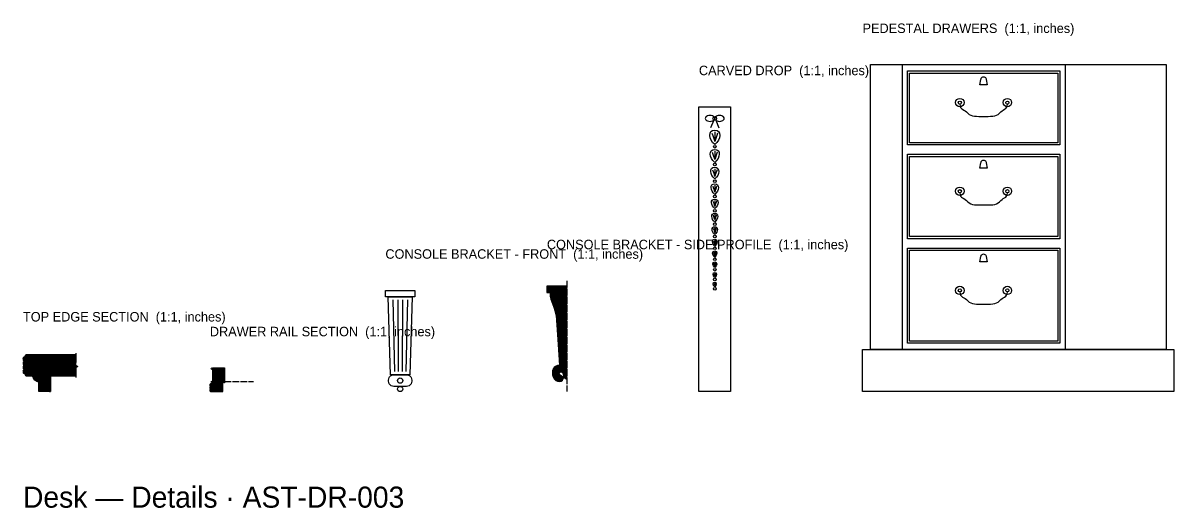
# Model space of a CAD drawing. Header units: inches. Extents: x 0 to 158, y -9 to 33.
# Drawn here: x 0 to 85.8, y -8.7 to 27.5 of the extents above; entities that cross this region are included whole.
import ezdxf

# ---------------------------------------------------------------- set-up
doc = ezdxf.new("R2010")
doc.units = ezdxf.units.IN
doc.header["$MEASUREMENT"] = 0
doc.linetypes.add('DASHED', pattern=[0.6, 0.5, -0.1])
for name, color, linetype in [('Carved drop', 7, 'Continuous'), ('Console bracket - front', 7, 'Continuous'), ('Console bracket - side profile', 7, 'Continuous'), ('Console bracket - side profile hatch', 8, 'Continuous'), ('Drawer rail section', 7, 'Continuous'), ('Drawer rail section hatch', 8, 'Continuous'), ('Pedestal drawers', 7, 'Continuous'), ('Top edge section', 7, 'Continuous'), ('Top edge section hatch', 8, 'Continuous')]:
    doc.layers.add(name, color=color, linetype=linetype)

msp = doc.modelspace()

# ---------------------------------------------------------------- hatches: boundary and pattern name
at = {"layer": 'Console bracket - side profile hatch'}
h = msp.add_hatch(dxfattribs=at)
h.set_pattern_fill('ANSI31', scale=0.1574803)
h.paths.add_polyline_path([(40.571, 7.874), (39.075, 7.874), (39.075, 7.402), (39.311, 7.402), (39.328, 7.133), (39.374, 6.906), (39.518, 6.506), (39.599, 6.298), (39.676, 6.062), (39.741, 5.779), (39.765, 5.615), (39.783, 5.433), (40.02, 1.969), (39.857, 1.947), (39.724, 1.889), (39.621, 1.798), (39.547, 1.683), (39.503, 1.549), (39.488, 1.404), (39.503, 1.253), (39.547, 1.102), (39.626, 0.947), (39.737, 0.838), (39.866, 0.774), (40, 0.758), (40.127, 0.789), (40.234, 0.87), (40.275, 0.929), (40.307, 1), (40.328, 1.084), (40.335, 1.181), (40.321, 1.288), (40.284, 1.372), (40.231, 1.432), (40.167, 1.467), (40.1, 1.476), (40.036, 1.458), (39.98, 1.413), (39.941, 1.339), (40.571, 0.945), (40.571, 7.874)])
at = {"layer": 'Drawer rail section hatch'}
h = msp.add_hatch(dxfattribs=at)
h.set_pattern_fill('ANSI31', scale=0.1574803)
h.paths.add_polyline_path([(14.154, 1.772), (15.02, 1.772), (15.02, 0.669), (14.154, 0.669), (14.154, 1.772)])
h = msp.add_hatch(dxfattribs=at)
h.set_pattern_fill('ANSI31', scale=0.1574803)
h.paths.add_polyline_path([(14.035, 0.591), (14.023, 0.59), (14.01, 0.587), (13.998, 0.583), (13.986, 0.577), (13.975, 0.57), (13.966, 0.562), (13.957, 0.552), (13.95, 0.541), (13.944, 0.53), (13.94, 0.518), (13.938, 0.505), (13.937, 0.492), (13.938, 0.479), (13.94, 0.467), (13.944, 0.454), (13.95, 0.443), (13.957, 0.432), (13.966, 0.423), (13.975, 0.414), (13.986, 0.407), (13.998, 0.401), (14.01, 0.397), (14.023, 0.395), (14.035, 0.394), (14.023, 0.393), (14.01, 0.39), (13.998, 0.386), (13.986, 0.381), (13.975, 0.373), (13.966, 0.365), (13.957, 0.355), (13.95, 0.344), (13.944, 0.333), (13.94, 0.321), (13.938, 0.308), (13.937, 0.295), (13.938, 0.282), (13.94, 0.27), (13.944, 0.258), (13.95, 0.246), (13.957, 0.235), (13.966, 0.226), (13.975, 0.217), (13.986, 0.21), (13.998, 0.204), (14.01, 0.2), (14.023, 0.198), (14.035, 0.197), (14.023, 0.196), (14.01, 0.193), (13.998, 0.189), (13.986, 0.184), (13.975, 0.176), (13.966, 0.168), (13.957, 0.158), (13.95, 0.148), (13.944, 0.136), (13.94, 0.124), (13.938, 0.111), (13.937, 0.098), (13.938, 0.086), (13.94, 0.073), (13.944, 0.061), (13.95, 0.049), (13.957, 0.038), (13.966, 0.029), (13.975, 0.02), (13.986, 0.013), (13.998, 0.007), (14.01, 0.003), (14.023, 0.001), (14.035, 0), (14.902, 0), (14.902, 0.591), (14.035, 0.591)])
at = {"layer": 'Top edge section hatch'}
h = msp.add_hatch(dxfattribs=at)
h.set_pattern_fill('ANSI31', scale=0.15748)
h.paths.add_polyline_path([(3.937, 2.756), (0.236, 2.756), (0.202, 2.751), (0.177, 2.736), (0.162, 2.712), (0.157, 2.677), (0.157, 2.598), (0.137, 2.597), (0.117, 2.593), (0.097, 2.586), (0.079, 2.577), (0.062, 2.566), (0.046, 2.552), (0.033, 2.537), (0.021, 2.52), (0.012, 2.501), (0.005, 2.482), (0.001, 2.462), (0, 2.441), (0.001, 2.42), (0.005, 2.4), (0.012, 2.381), (0.021, 2.362), (0.033, 2.345), (0.046, 2.33), (0.062, 2.316), (0.079, 2.305), (0.097, 2.295), (0.117, 2.289), (0.137, 2.285), (0.157, 2.283), (0.137, 2.282), (0.117, 2.278), (0.097, 2.271), (0.079, 2.262), (0.062, 2.251), (0.046, 2.237), (0.033, 2.222), (0.021, 2.205), (0.012, 2.186), (0.005, 2.167), (0.001, 2.147), (0, 2.126), (0.001, 2.105), (0.005, 2.085), (0.012, 2.066), (0.021, 2.047), (0.033, 2.03), (0.046, 2.015), (0.062, 2.001), (0.079, 1.99), (0.097, 1.98), (0.117, 1.974), (0.137, 1.97), (0.157, 1.969), (0.137, 1.967), (0.117, 1.963), (0.097, 1.957), (0.079, 1.947), (0.062, 1.936), (0.046, 1.922), (0.033, 1.907), (0.021, 1.89), (0.012, 1.871), (0.005, 1.852), (0.001, 1.832), (0, 1.811), (0.001, 1.79), (0.005, 1.77), (0.012, 1.751), (0.021, 1.732), (0.033, 1.715), (0.046, 1.7), (0.062, 1.686), (0.079, 1.675), (0.097, 1.666), (0.117, 1.659), (0.137, 1.655), (0.157, 1.654), (0.137, 1.652), (0.117, 1.648), (0.097, 1.642), (0.079, 1.632), (0.062, 1.621), (0.046, 1.607), (0.033, 1.592), (0.021, 1.575), (0.012, 1.556), (0.005, 1.537), (0.001, 1.517), (0, 1.496), (0.001, 1.475), (0.005, 1.455), (0.012, 1.436), (0.021, 1.417), (0.033, 1.4), (0.046, 1.385), (0.062, 1.371), (0.079, 1.36), (0.097, 1.351), (0.117, 1.344), (0.137, 1.34), (0.157, 1.339), (0.157, 1.26), (0.162, 1.225), (0.177, 1.201), (0.202, 1.186), (0.236, 1.181), (3.937, 1.181)])
h = msp.add_hatch(dxfattribs=at)
h.set_pattern_fill('ANSI31', scale=0.15748)
h.paths.add_polyline_path([(0.709, 1.181), (1.181, 1.181), (1.181, 0.709), (1.019, 0.768), (0.886, 0.866), (0.782, 1.004), (0.709, 1.181)])
h = msp.add_hatch(dxfattribs=at)
h.set_pattern_fill('ANSI31', scale=0.15748)
h.paths.add_polyline_path([(1.181, 1.181), (2.047, 1.181), (2.047, 0), (1.181, 0), (1.181, 1.181)])

# ---------------------------------------------------------------- linework, layer by layer
at = {"layer": 'Carved drop'}
for points in [[(50.413, 21.26), (52.776, 21.26), (52.776, 0), (50.413, 0), (50.413, 21.26)], [(51.516, 20.276), (51.28, 19.685)], [(51.673, 20.276), (51.909, 19.685)], [(51.594, 19.386), (51.594, 18.677)], [(51.594, 17.959), (51.594, 17.321)], [(51.594, 16.64), (51.594, 16.066)], [(51.594, 15.417), (51.594, 14.9)], [(51.594, 14.28), (51.594, 13.815)], [(51.594, 13.222), (51.594, 12.804)], [(51.594, 12.235), (51.594, 11.858)], [(51.594, 11.311), (51.594, 10.972)], [(51.594, 10.443), (51.594, 10.138)], [(51.594, 9.627), (51.594, 9.353)], [(51.594, 8.857), (51.594, 8.61)], [(51.594, 8.129), (51.594, 7.907)]]:
    msp.add_lwpolyline(points, dxfattribs=at)
for centre, radius in [((51.594, 20.394), 0.138), ((51.594, 18.283), 0.0984), ((51.594, 16.951), 0.0984), ((51.594, 15.717), 0.0984), ((51.594, 14.57), 0.0984), ((51.594, 13.503), 0.0984), ((51.594, 12.507), 0.0984), ((51.594, 11.575), 0.0984), ((51.594, 10.701), 0.0984), ((51.594, 9.879), 0.0984), ((51.594, 9.104), 0.0984), ((51.594, 8.371), 0.0984), ((51.594, 7.675), 0.0984)]:
    msp.add_circle(centre, radius, dxfattribs=at)
for points in [[(51.594, 20.394), (51.594, 20.356), (51.578, 20.318), (51.547, 20.285), (51.516, 20.253), (51.471, 20.225), (51.417, 20.206), (51.363, 20.187), (51.302, 20.177), (51.24, 20.177), (51.178, 20.177), (51.117, 20.187), (51.063, 20.206), (51.009, 20.225), (50.964, 20.253), (50.933, 20.285), (50.902, 20.318), (50.886, 20.356), (50.886, 20.394), (50.886, 20.432), (50.902, 20.469), (50.933, 20.502), (50.964, 20.535), (51.009, 20.562), (51.063, 20.581), (51.117, 20.6), (51.178, 20.61), (51.24, 20.61), (51.302, 20.61), (51.363, 20.6), (51.417, 20.581), (51.471, 20.562), (51.516, 20.535), (51.547, 20.502), (51.578, 20.469), (51.594, 20.432), (51.594, 20.394)], [(52.303, 20.394), (52.303, 20.356), (52.287, 20.318), (52.256, 20.285), (52.225, 20.253), (52.18, 20.225), (52.126, 20.206), (52.072, 20.187), (52.011, 20.177), (51.949, 20.177), (51.887, 20.177), (51.826, 20.187), (51.772, 20.206), (51.718, 20.225), (51.673, 20.253), (51.642, 20.285), (51.611, 20.318), (51.594, 20.356), (51.594, 20.394), (51.594, 20.432), (51.611, 20.469), (51.642, 20.502), (51.673, 20.535), (51.718, 20.562), (51.772, 20.581), (51.826, 20.6), (51.887, 20.61), (51.949, 20.61), (52.011, 20.61), (52.072, 20.6), (52.126, 20.581), (52.18, 20.562), (52.225, 20.535), (52.256, 20.502), (52.287, 20.469), (52.303, 20.432), (52.303, 20.394)]]:
    msp.add_open_spline(points, degree=3, knots=[0, 0, 0, 0, 1, 1, 1, 2, 2, 2, 3, 3, 3, 4, 4, 4, 5, 5, 5, 6, 6, 6, 7, 7, 7, 8, 8, 8, 9, 9, 9, 10, 10, 10, 11, 11, 11, 12, 12, 12, 12], dxfattribs=at)
for points in [[(51.594, 18.441), (51.122, 18.819), (51.075, 19.528), (51.594, 19.528)], [(51.387, 19.291), (51.462, 19.071), (51.531, 18.866), (51.594, 18.677)], [(51.594, 19.528), (52.114, 19.528), (52.067, 18.819), (51.594, 18.441)], [(51.802, 19.291), (51.727, 19.071), (51.657, 18.866), (51.594, 18.677)], [(51.594, 17.109), (51.169, 17.449), (51.127, 18.087), (51.594, 18.087)], [(51.594, 18.087), (52.062, 18.087), (52.02, 17.449), (51.594, 17.109)], [(51.407, 17.874), (51.475, 17.676), (51.538, 17.491), (51.594, 17.321)], [(51.782, 17.874), (51.714, 17.676), (51.651, 17.491), (51.594, 17.321)], [(51.594, 15.874), (51.212, 16.18), (51.174, 16.754), (51.594, 16.754)], [(51.426, 16.563), (51.487, 16.384), (51.543, 16.219), (51.594, 16.066)], [(51.594, 16.754), (52.015, 16.754), (51.977, 16.18), (51.594, 15.874)], [(51.763, 16.563), (51.702, 16.384), (51.646, 16.219), (51.594, 16.066)], [(51.594, 14.728), (51.25, 15.003), (51.216, 15.52), (51.594, 15.52)], [(51.594, 15.52), (51.973, 15.52), (51.939, 15.003), (51.594, 14.728)], [(51.443, 15.348), (51.498, 15.187), (51.549, 15.038), (51.594, 14.9)], [(51.746, 15.348), (51.691, 15.187), (51.64, 15.038), (51.594, 14.9)], [(51.594, 13.66), (51.285, 13.908), (51.254, 14.373), (51.594, 14.373)], [(51.458, 14.218), (51.508, 14.074), (51.553, 13.939), (51.594, 13.815)], [(51.594, 14.373), (51.935, 14.373), (51.904, 13.908), (51.594, 13.66)], [(51.731, 14.218), (51.681, 14.074), (51.636, 13.939), (51.594, 13.815)], [(51.594, 12.664), (51.316, 12.888), (51.288, 13.306), (51.594, 13.306)], [(51.472, 13.167), (51.516, 13.036), (51.557, 12.916), (51.594, 12.804)], [(51.594, 13.306), (51.901, 13.306), (51.873, 12.888), (51.594, 12.664)], [(51.717, 13.167), (51.673, 13.036), (51.632, 12.916), (51.594, 12.804)], [(51.594, 11.733), (51.343, 11.934), (51.318, 12.31), (51.594, 12.31)], [(51.484, 12.185), (51.524, 12.067), (51.561, 11.959), (51.594, 11.858)], [(51.594, 12.31), (51.871, 12.31), (51.846, 11.934), (51.594, 11.733)], [(51.705, 12.185), (51.665, 12.067), (51.628, 11.959), (51.594, 11.858)], [(51.594, 10.859), (51.369, 11.039), (51.346, 11.378), (51.594, 11.378)], [(51.495, 11.265), (51.531, 11.16), (51.564, 11.062), (51.594, 10.972)], [(51.594, 11.378), (51.843, 11.378), (51.82, 11.039), (51.594, 10.859)], [(51.694, 11.265), (51.658, 11.16), (51.625, 11.062), (51.594, 10.972)], [(51.594, 10.037), (51.391, 10.199), (51.371, 10.504), (51.594, 10.504)], [(51.505, 10.403), (51.538, 10.308), (51.567, 10.22), (51.594, 10.138)], [(51.594, 10.504), (51.818, 10.504), (51.798, 10.199), (51.594, 10.037)], [(51.684, 10.403), (51.651, 10.308), (51.622, 10.22), (51.594, 10.138)], [(51.594, 9.261), (51.411, 9.408), (51.393, 9.682), (51.594, 9.682)], [(51.514, 9.591), (51.543, 9.505), (51.57, 9.426), (51.594, 9.353)], [(51.594, 9.682), (51.796, 9.682), (51.778, 9.408), (51.594, 9.261)], [(51.675, 9.591), (51.646, 9.505), (51.619, 9.426), (51.594, 9.353)], [(51.594, 8.528), (51.43, 8.66), (51.413, 8.907), (51.594, 8.907)], [(51.522, 8.825), (51.548, 8.748), (51.573, 8.676), (51.594, 8.61)], [(51.594, 8.907), (51.776, 8.907), (51.759, 8.66), (51.594, 8.528)], [(51.667, 8.825), (51.641, 8.748), (51.616, 8.676), (51.594, 8.61)], [(51.594, 7.833), (51.446, 7.951), (51.431, 8.174), (51.594, 8.174)], [(51.529, 8.1), (51.553, 8.03), (51.575, 7.966), (51.594, 7.907)], [(51.594, 8.174), (51.758, 8.174), (51.743, 7.951), (51.594, 7.833)], [(51.66, 8.1), (51.636, 8.03), (51.614, 7.966), (51.594, 7.907)]]:
    msp.add_open_spline(points, degree=3, dxfattribs=at)
at = {"layer": 'Console bracket - front'}
for p, q in [((27.587, 6.85), (27.705, 1.496)), ((27.949, 6.85), (27.988, 1.496)), ((28.311, 6.85), (28.272, 1.496)), ((28.673, 6.85), (28.555, 1.496))]:
    msp.add_line(p, q, dxfattribs=at)
for points in [[(27.028, 7.559), (29.232, 7.559), (29.232, 7.087), (27.028, 7.087), (27.028, 7.559)], [(27.224, 7.087), (29.035, 7.087), (28.839, 1.26), (27.421, 1.26), (27.224, 7.087)], [(27.264, 0.787), (27.264, 0.866)], [(27.657, 1.26), (28.602, 1.26)], [(28.996, 0.866), (28.996, 0.787)], [(28.602, 0.394), (27.657, 0.394)]]:
    msp.add_lwpolyline(points, dxfattribs=at)
for centre in [(28.13, 0.827), (28.13, 0.197)]:
    msp.add_circle(centre, 0.197, dxfattribs=at)
for points in [[(27.264, 0.866), (27.264, 0.935), (27.282, 1.003), (27.317, 1.063), (27.351, 1.123), (27.401, 1.173), (27.461, 1.207), (27.52, 1.242), (27.588, 1.26), (27.657, 1.26)], [(28.602, 1.26), (28.671, 1.26), (28.739, 1.242), (28.799, 1.207), (28.859, 1.173), (28.909, 1.123), (28.943, 1.063), (28.978, 1.003), (28.996, 0.935), (28.996, 0.866)], [(27.657, 0.394), (27.588, 0.394), (27.52, 0.412), (27.461, 0.446), (27.401, 0.481), (27.351, 0.531), (27.317, 0.591), (27.282, 0.65), (27.264, 0.718), (27.264, 0.787)], [(28.996, 0.787), (28.996, 0.718), (28.978, 0.65), (28.943, 0.591), (28.909, 0.531), (28.859, 0.481), (28.799, 0.446), (28.739, 0.412), (28.671, 0.394), (28.602, 0.394)]]:
    msp.add_open_spline(points, degree=3, knots=[0, 0, 0, 0, 1, 1, 1, 2, 2, 2, 3, 3, 3, 3], dxfattribs=at)
at = {"layer": 'Console bracket - side profile', "linetype": 'DASHED'}
msp.add_line((40.571, 8.268), (40.571, 0), dxfattribs=at)
at = {"layer": 'Console bracket - side profile'}
for points in [[(40.571, 7.874), (39.075, 7.874), (39.075, 7.402), (39.311, 7.402)], [(39.941, 1.339), (40.571, 0.945), (40.571, 7.874)], [(39.783, 5.433), (40.02, 1.969)], [(39.941, 5.433), (40.114, 2.047)], [(40.098, 5.433), (40.209, 2.047)], [(40.256, 5.433), (40.303, 2.047)]]:
    msp.add_lwpolyline(points, dxfattribs=at)
for points in [[(39.311, 7.402), (39.311, 6.614), (39.705, 6.457), (39.783, 5.433)], [(39.469, 7.323), (39.469, 6.614), (39.862, 6.457), (39.941, 5.433)], [(39.626, 7.323), (39.626, 6.614), (40.02, 6.457), (40.098, 5.433)], [(39.783, 7.323), (39.783, 6.614), (40.177, 6.457), (40.256, 5.433)], [(40.02, 1.969), (39.547, 1.969), (39.39, 1.496), (39.547, 1.102)]]:
    msp.add_open_spline(points, degree=3, dxfattribs=at)
msp.add_open_spline([(39.547, 1.102), (39.705, 0.63), (40.335, 0.63), (40.335, 1.181), (40.335, 1.496), (40.02, 1.575), (39.941, 1.339)], degree=3, knots=[0, 0, 0, 0, 1, 1, 1, 2, 2, 2, 2], dxfattribs=at)
at = {"layer": 'Drawer rail section'}
for points in [[(14.154, 1.772), (15.02, 1.772), (15.02, 0.669), (14.154, 0.669), (14.154, 1.772)], [(14.035, 0), (14.902, 0), (14.902, 0.591), (14.035, 0.591)]]:
    msp.add_lwpolyline(points, dxfattribs=at)
at = {"layer": 'Drawer rail section', "linetype": 'DASHED'}
msp.add_lwpolyline([(15.02, 0.748), (17.185, 0.748)], dxfattribs=at)
at = {"layer": 'Drawer rail section'}
for centre in [(14.094, 1.713), (14.094, 0.728)]:
    msp.add_circle(centre, 0.0591, dxfattribs=at)
for points in [[(14.035, 0.591), (14.018, 0.591), (14.001, 0.586), (13.986, 0.577), (13.971, 0.569), (13.959, 0.556), (13.95, 0.541), (13.942, 0.526), (13.937, 0.509), (13.937, 0.492), (13.937, 0.475), (13.942, 0.458), (13.95, 0.443), (13.959, 0.428), (13.971, 0.416), (13.986, 0.407), (14.001, 0.398), (14.018, 0.394), (14.035, 0.394)], [(14.035, 0.394), (14.018, 0.394), (14.001, 0.389), (13.986, 0.381), (13.971, 0.372), (13.959, 0.359), (13.95, 0.344), (13.942, 0.33), (13.937, 0.313), (13.937, 0.295), (13.937, 0.278), (13.942, 0.261), (13.95, 0.246), (13.959, 0.231), (13.971, 0.219), (13.986, 0.21), (14.001, 0.201), (14.018, 0.197), (14.035, 0.197)], [(14.035, 0.197), (14.018, 0.197), (14.001, 0.192), (13.986, 0.184), (13.971, 0.175), (13.959, 0.163), (13.95, 0.148), (13.942, 0.133), (13.937, 0.116), (13.937, 0.098), (13.937, 0.081), (13.942, 0.064), (13.95, 0.049), (13.959, 0.034), (13.971, 0.022), (13.986, 0.013), (14.001, 0.005), (14.018, 0), (14.035, 0)]]:
    msp.add_open_spline(points, degree=3, knots=[0, 0, 0, 0, 1, 1, 1, 2, 2, 2, 3, 3, 3, 4, 4, 4, 5, 5, 5, 6, 6, 6, 6], dxfattribs=at)
at = {"layer": 'Pedestal drawers'}
for p, q in [((65.571, 24.409), (65.571, 3.15)), ((77.722, 24.409), (77.722, 3.15))]:
    msp.add_line(p, q, dxfattribs=at)
for points in [[(63.209, 24.409), (85.256, 24.409), (85.256, 3.15), (63.209, 3.15), (63.209, 24.409)], [(65.965, 23.937), (77.329, 23.937), (77.329, 18.425), (65.965, 18.425), (65.965, 23.937)], [(66.122, 23.78), (77.171, 23.78), (77.171, 18.583), (66.122, 18.583), (66.122, 23.78)], [(71.844, 23.307), (71.922, 22.913), (71.371, 22.913), (71.45, 23.307)], [(65.965, 17.717), (77.329, 17.717), (77.329, 11.417), (65.965, 11.417), (65.965, 17.717)], [(66.122, 17.559), (77.171, 17.559), (77.171, 11.575), (66.122, 11.575), (66.122, 17.559)], [(71.844, 17.087), (71.922, 16.693), (71.371, 16.693), (71.45, 17.087)], [(65.965, 10.709), (77.329, 10.709), (77.329, 3.622), (65.965, 3.622), (65.965, 10.709)], [(66.122, 10.551), (77.171, 10.551), (77.171, 3.78), (66.122, 3.78), (66.122, 10.551)], [(71.844, 10.079), (71.922, 9.685), (71.371, 9.685), (71.45, 10.079)], [(62.618, 3.15), (85.846, 3.15), (85.846, 0), (62.618, 0), (62.618, 3.15)]]:
    msp.add_lwpolyline(points, dxfattribs=at)
for centre, radius in [((69.875, 21.575), 0.315), ((69.875, 21.575), 0.118), ((73.418, 21.575), 0.315), ((73.418, 21.575), 0.118), ((69.875, 14.961), 0.315), ((69.875, 14.961), 0.118), ((73.418, 14.961), 0.315), ((73.418, 14.961), 0.118), ((69.875, 7.559), 0.315), ((73.418, 7.559), 0.315), ((69.875, 7.559), 0.118), ((73.418, 7.559), 0.118)]:
    msp.add_circle(centre, radius, dxfattribs=at)
for points, knots in [([(71.45, 23.307), (71.45, 23.342), (71.459, 23.376), (71.476, 23.406), (71.494, 23.435), (71.519, 23.46), (71.548, 23.478), (71.578, 23.495), (71.612, 23.504), (71.647, 23.504), (71.681, 23.504), (71.715, 23.495), (71.745, 23.478), (71.775, 23.46), (71.8, 23.435), (71.817, 23.406), (71.835, 23.376), (71.844, 23.342), (71.844, 23.307)], [0, 0, 0, 0, 1, 1, 1, 2, 2, 2, 3, 3, 3, 4, 4, 4, 5, 5, 5, 6, 6, 6, 6]), ([(70.466, 20.787), (70.702, 20.512), (71.174, 20.551), (71.647, 20.551), (72.119, 20.551), (72.592, 20.512), (72.828, 20.787)], [0, 0, 0, 0, 1, 1, 1, 2, 2, 2, 2]), ([(71.45, 17.087), (71.45, 17.121), (71.459, 17.155), (71.476, 17.185), (71.494, 17.215), (71.519, 17.24), (71.548, 17.257), (71.578, 17.274), (71.612, 17.283), (71.647, 17.283), (71.681, 17.283), (71.715, 17.274), (71.745, 17.257), (71.775, 17.24), (71.8, 17.215), (71.817, 17.185), (71.835, 17.155), (71.844, 17.121), (71.844, 17.087)], [0, 0, 0, 0, 1, 1, 1, 2, 2, 2, 3, 3, 3, 4, 4, 4, 5, 5, 5, 6, 6, 6, 6]), ([(70.466, 14.173), (70.702, 13.898), (71.174, 13.937), (71.647, 13.937), (72.119, 13.937), (72.592, 13.898), (72.828, 14.173)], [0, 0, 0, 0, 1, 1, 1, 2, 2, 2, 2]), ([(71.45, 10.079), (71.45, 10.113), (71.459, 10.147), (71.476, 10.177), (71.494, 10.207), (71.519, 10.232), (71.548, 10.249), (71.578, 10.266), (71.612, 10.276), (71.647, 10.276), (71.681, 10.276), (71.715, 10.266), (71.745, 10.249), (71.775, 10.232), (71.8, 10.207), (71.817, 10.177), (71.835, 10.147), (71.844, 10.113), (71.844, 10.079)], [0, 0, 0, 0, 1, 1, 1, 2, 2, 2, 3, 3, 3, 4, 4, 4, 5, 5, 5, 6, 6, 6, 6]), ([(70.466, 6.772), (70.702, 6.496), (71.174, 6.535), (71.647, 6.535), (72.119, 6.535), (72.592, 6.496), (72.828, 6.772)], [0, 0, 0, 0, 1, 1, 1, 2, 2, 2, 2])]:
    msp.add_open_spline(points, degree=3, knots=knots, dxfattribs=at)
for points in [[(69.875, 21.457), (69.875, 21.024), (70.229, 21.102), (70.466, 20.787)], [(72.828, 20.787), (73.064, 21.102), (73.418, 21.024), (73.418, 21.457)], [(69.875, 14.843), (69.875, 14.409), (70.229, 14.488), (70.466, 14.173)], [(72.828, 14.173), (73.064, 14.488), (73.418, 14.409), (73.418, 14.843)], [(69.875, 7.441), (69.875, 7.008), (70.229, 7.087), (70.466, 6.772)], [(72.828, 6.772), (73.064, 7.087), (73.418, 7.008), (73.418, 7.441)]]:
    msp.add_open_spline(points, degree=3, dxfattribs=at)
at = {"layer": 'Top edge section'}
for points in [[(0.157, 2.677), (0.157, 2.598)], [(3.937, 2.756), (0.236, 2.756)], [(3.937, 2.874), (3.937, 2.165), (3.78, 2.047), (4.094, 1.89), (3.937, 1.772), (3.937, 1.063)], [(0.157, 1.339), (0.157, 1.26)], [(0.236, 1.181), (3.937, 1.181)], [(0.709, 1.181), (1.181, 1.181), (1.181, 0.709)], [(1.181, 1.181), (2.047, 1.181), (2.047, 0), (1.181, 0), (1.181, 1.181)]]:
    msp.add_lwpolyline(points, dxfattribs=at)
for points in [[(0.157, 2.598), (0.13, 2.598), (0.103, 2.591), (0.079, 2.577), (0.055, 2.564), (0.035, 2.544), (0.021, 2.52), (0.007, 2.496), (0, 2.469), (0, 2.441), (0, 2.413), (0.007, 2.386), (0.021, 2.362), (0.035, 2.338), (0.055, 2.318), (0.079, 2.305), (0.103, 2.291), (0.13, 2.283), (0.157, 2.283)], [(0.157, 2.283), (0.13, 2.283), (0.103, 2.276), (0.079, 2.262), (0.055, 2.249), (0.035, 2.229), (0.021, 2.205), (0.007, 2.181), (0, 2.154), (0, 2.126), (0, 2.098), (0.007, 2.071), (0.021, 2.047), (0.035, 2.023), (0.055, 2.003), (0.079, 1.99), (0.103, 1.976), (0.13, 1.969), (0.157, 1.969)], [(0.157, 1.969), (0.13, 1.969), (0.103, 1.961), (0.079, 1.947), (0.055, 1.934), (0.035, 1.914), (0.021, 1.89), (0.007, 1.866), (0, 1.839), (0, 1.811), (0, 1.783), (0.007, 1.756), (0.021, 1.732), (0.035, 1.708), (0.055, 1.688), (0.079, 1.675), (0.103, 1.661), (0.13, 1.654), (0.157, 1.654)], [(0.157, 1.654), (0.13, 1.654), (0.103, 1.646), (0.079, 1.632), (0.055, 1.619), (0.035, 1.599), (0.021, 1.575), (0.007, 1.551), (0, 1.524), (0, 1.496), (0, 1.468), (0.007, 1.441), (0.021, 1.417), (0.035, 1.393), (0.055, 1.374), (0.079, 1.36), (0.103, 1.346), (0.13, 1.339), (0.157, 1.339)]]:
    msp.add_open_spline(points, degree=3, knots=[0, 0, 0, 0, 1, 1, 1, 2, 2, 2, 3, 3, 3, 4, 4, 4, 5, 5, 5, 6, 6, 6, 6], dxfattribs=at)
for points in [[(0.236, 2.756), (0.184, 2.756), (0.157, 2.73), (0.157, 2.677)], [(0.157, 1.26), (0.157, 1.207), (0.184, 1.181), (0.236, 1.181)], [(1.181, 0.709), (0.945, 0.761), (0.787, 0.919), (0.709, 1.181)]]:
    msp.add_open_spline(points, degree=3, dxfattribs=at)

# ---------------------------------------------------------------- texts
at = {"layer": 'LABELS'}
for s, height, p in [('PEDESTAL DRAWERS  (1:1, inches)', 0.70866, (62.618, 26.772)), ('CARVED DROP  (1:1, inches)', 0.70866, (50.413, 23.622)), ('CONSOLE BRACKET - SIDE PROFILE  (1:1, inches)', 0.70866, (39.075, 10.63)), ('CONSOLE BRACKET - FRONT  (1:1, inches)', 0.70866, (27.028, 9.921)), ('TOP EDGE SECTION  (1:1, inches)', 0.70866, (0, 5.236)), ('DRAWER RAIL SECTION  (1:1, inches)', 0.70866, (13.937, 4.134)), ('Desk — Details · AST-DR-003', 1.5748, (0, -8.661))]:
    msp.add_text(s, height=height, dxfattribs=at).set_placement(p)

doc.saveas('drawing.dxf')
